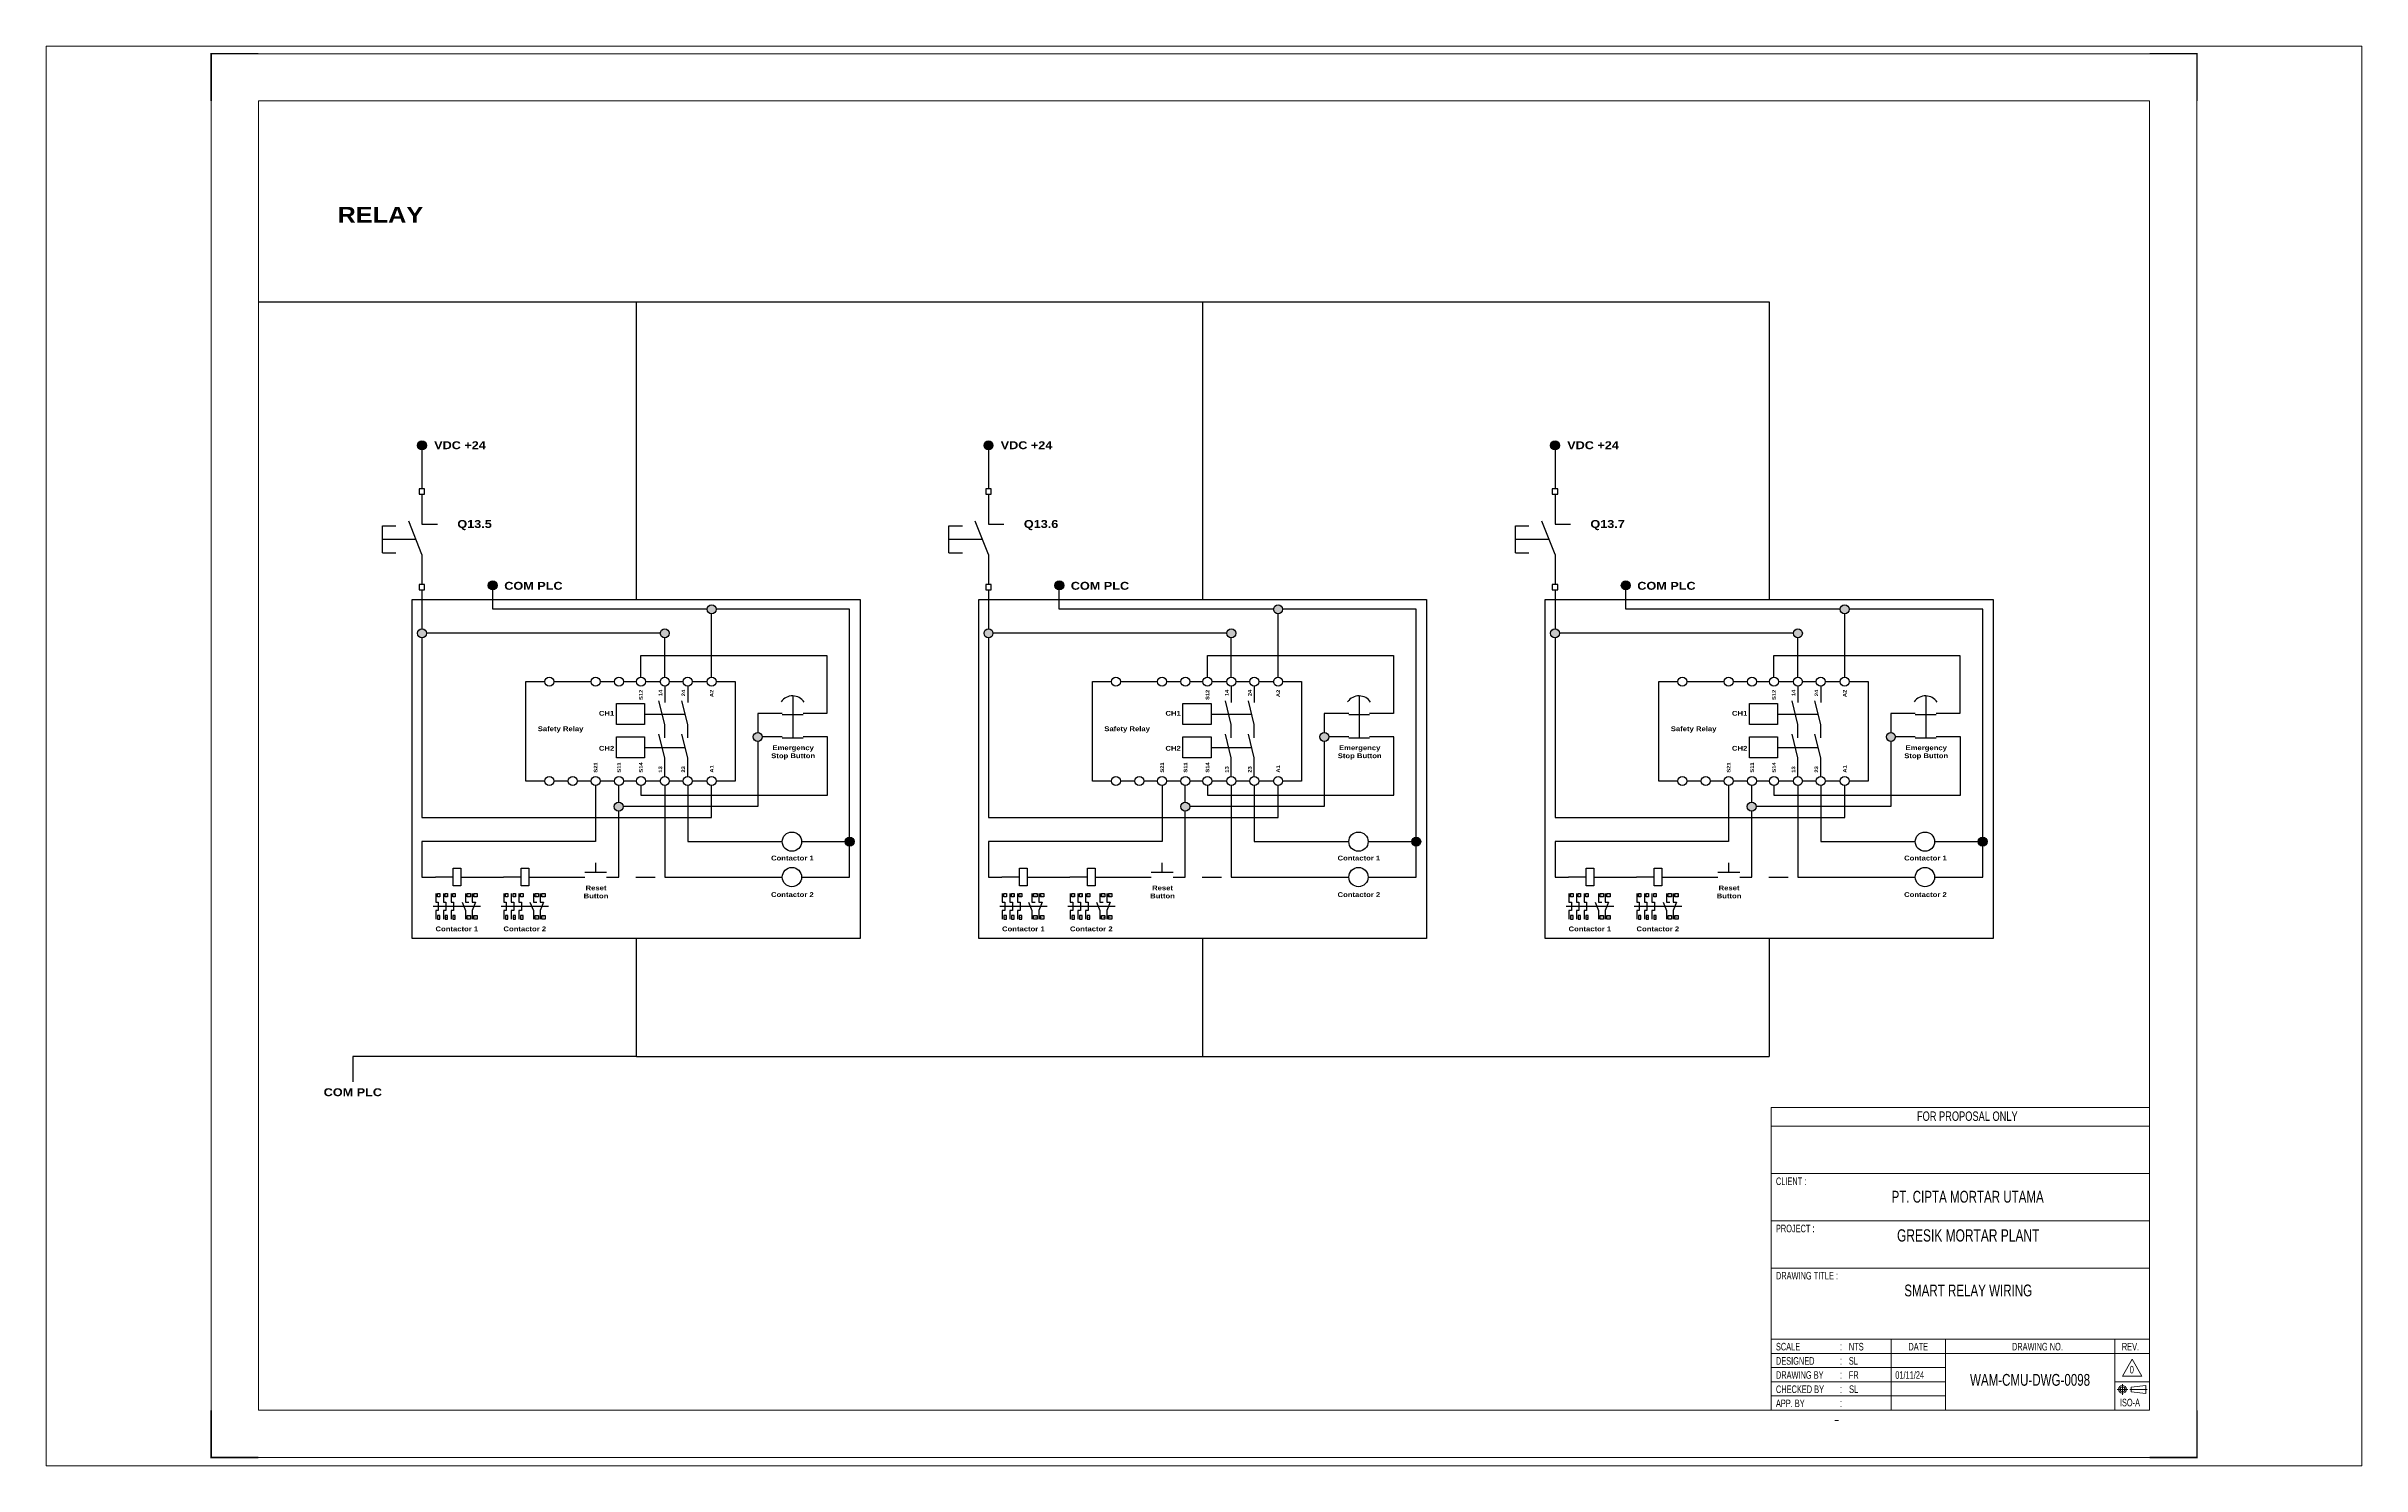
# Paper-space layout 'RELAY' of a CAD drawing. Header units: centimetres. Extents: x 0 to 287, y 0 to 176.
# The model-space entities are those that its viewports show. They can reach past a viewport. Long polylines and large blocks are cut down to what shows.
import ezdxf
from ezdxf.enums import TextEntityAlignment as Align

# ---------------------------------------------------------------- set-up
doc = ezdxf.new("R2010")
doc.units = ezdxf.units.CM
doc.header["$MEASUREMENT"] = 0
for name, pattern in [('CENTER', [2, 1.25, -0.25, 0.25, -0.25]), ('CENTERX2', [4, 2.5, -0.5, 0.5, -0.5]), ('HIDDEN', [0.375, 0.25, -0.125])]:
    doc.linetypes.add(name, pattern=pattern)
for name, color, linetype in [('1', 7, 'Continuous'), ('Etiket-Line-L', 7, 'Continuous'), ('EtIket-Line-S', 2, 'Continuous'), ('Etiket-Text-List0', 2, 'Continuous'), ('Etiket-Text-List1', 3, 'Continuous'), ('Etiket-Text-List2', 1, 'Continuous')]:
    doc.layers.add(name, color=color, linetype=linetype)
for name, color, linetype, lineweight in [('Center_line', 2, 'CENTER', 5), ('Etiket', 7, 'Continuous', 5), ('Object', 4, 'Continuous', 25)]:
    doc.layers.add(name, color=color, linetype=linetype, lineweight=lineweight)
doc.styles.add('Bold', font='ariblk.ttf', dxfattribs={"height": 25.4})
doc.styles.add('DIM', font='romans', dxfattribs={"height": 6.096})
doc.styles.get("Standard").update_dxf_attribs({"font": 'arial.ttf'})

# ---------------------------------------------------------------- blocks, each defined once
blk = doc.blocks.new('x5 Out Line')
at = {"const_width": 0.3}
for points in [[(9.65, 286.71), (0, 286.71), (0, 277.06)], [(405.45, 277.06), (405.45, 286.71), (395.8, 286.71)], [(0, 9.65), (0, 0), (9.65, 0)], [(405.45, 9.65), (405.45, 0), (395.8, 0)]]:
    blk.add_lwpolyline(points, dxfattribs=at)
at = {"lineweight": 15}
blk.add_lwpolyline([(395.8, 9.65), (395.8, 277.06), (9.65, 277.06), (9.65, 9.65)], close=True, dxfattribs=at)
at = {"layer": 'EtIket-Line-S', "lineweight": 9, "ltscale": 0.5}
blk.add_lwpolyline([(0, 0), (405.45, 0), (405.45, 286.71), (0, 286.71)], close=True, dxfattribs=at)
blk = doc.blocks.new('A$C6CDB76E5')
at = {"lineweight": 15}
for p, q in [((-196.2, 0), (-196.2, 157.1)), ((-196.2, 157.1), (0, 157.1)), ((0, 0), (0, 157.1)), ((-196.2, 147.3), (0, 147.3)), ((-196.2, 122.8), (0, 122.8)), ((-196.2, 98.2), (0, 98.2)), ((-196.2, 73.7), (0, 73.7)), ((-196.2, 36.8), (0, 36.8)), ((-134, 0), (-134, 36.8)), ((-105.9, 0), (-105.9, 36.8)), ((-18.1, 0), (-18.1, 36.8)), ((-196.2, 29.4), (0, 29.4)), ((-196.2, 22.1), (-105.9, 22.1)), ((-196.2, 14.7), (-105.9, 14.7)), ((-18.1, 14.7), (0, 14.7)), ((-196.2, 7.4), (-105.9, 7.4))]:
    blk.add_line(p, q, dxfattribs=at)
at = {"layer": 'Center_line', "lineweight": 13}
for p, q in [((-14.1, 13.5), (-14.1, 8)), ((-16.9, 10.8), (-11.3, 10.8)), ((-10.3, 10.8), (-1.2, 10.8))]:
    blk.add_line(p, q, dxfattribs=at)
at = {"layer": 'Etiket-Line-L', "lineweight": 15}
for p, q in [((0, 0), (0, 122.6)), ((-196.2, 0), (0, 0))]:
    blk.add_line(p, q, dxfattribs=at)
blk.add_lwpolyline([(-9, 26.4), (-4, 17.7), (-14.1, 17.7)], close=True, dxfattribs=at)
at = {"layer": 'Object', "lineweight": 15}
blk.add_lwpolyline([(-9.5, 9.5), (-1.9, 8.7), (-1.9, 12.8), (-9.5, 12)], close=True, dxfattribs=at)
for radius in [2.03, 1.27]:
    blk.add_circle((-14.1, 10.8), radius, dxfattribs=at)
at = {"layer": '1', "color": 3, "lineweight": 9, "width": 0.7}
blk.add_text('ISO-A', height=3.91, dxfattribs=at).set_placement((-15.4, 2))
at = {"layer": 'Etiket-Text-List0', "lineweight": 13, "width": 0.7}
for s, height, p in [('CLIENT :', 3.92, (-193.8, 116.8)), ('PROJECT :', 3.92, (-193.8, 92.3)), ('DRAWING TITLE :', 3.923, (-193.8, 67.8)), ('SCALE', 3.92, (-193.8, 31)), ('DESIGNED', 3.92, (-193.8, 23.6)), (':', 4.17, (-160.6, 31)), (':', 4.17, (-160.6, 23.6)), ('DATE', 3.92, (-125.1, 31)), ('DRAWING NO.', 3.923, (-71.4, 31)), ('REV.', 3.92, (-14.4, 31)), ('CHECKED BY ', 3.923, (-193.8, 8.9)), ('DRAWING BY', 3.92, (-193.8, 16.3)), (':', 4.17, (-160.6, 16.3)), (':', 4.17, (-160.6, 8.9)), ('APP. BY ', 3.92, (-193.8, 1.6)), (':', 4.17, (-160.6, 1.6))]:
    blk.add_text(s, height=height, dxfattribs=at).set_placement(p)
at = {"layer": 'Etiket-Text-List1', "lineweight": 9, "width": 0.7}
for tag, p in [('1:XXXX', (-156, 31)), ('EN', (-156, 23.6)), ('DD/MM/YY', (-131.3, 23.6)), ('EN', (-156, 16.3)), ('EN', (-155.8, 8.9)), ('DD/MM/YY', (-131.3, 16.3)), ('DD/MM/YY', (-131.3, 8.9)), ('1', (-10.3, 19.1)), ('EN', (-155.7, 1.6)), ('DD/MM/YY', (-131.3, 1.6))]:
    blk.add_attdef(tag, p, '', height=3.92, dxfattribs=at)
at = {"layer": 'Etiket-Text-List2', "lineweight": 13, "width": 0.7}
for tag, height, p in [('FOR FABRICATION', 4.9, (-94.6, 150.1)), ('CLIENT_NAME', 6.13, (-94.1, 107.7)), ('PROJECT_1', 4.9, (-94.1, 87.5)), ('PROJECT_2', 4.9, (-94.1, 79.2)), ('DRAWING_TITLE1', 6.13, (-94.1, 59)), ('DRAWING_TITLE2', 6.13, (-94.1, 49.9)), ('DRAWING_TITLE3', 6.13, (-94.1, 40.1)), ('LDP-X-XXX-AR-01', 6.13, (-62, 12.7))]:
    blk.add_attdef(tag, text='', height=height, dxfattribs=at).set_placement(p, align=Align.CENTER)

msp = doc.modelspace()

# ---------------------------------------------------------------- hatches: boundary and pattern name
at = {"ltscale": 50}
h = msp.add_hatch(color=256, dxfattribs=at)
h.dxf.hatch_style = 1
h.paths.add_polyline_path([(32941.4, 19237.4, 1), (32913, 19237.4, 1)])
h = msp.add_hatch(color=256, dxfattribs=at)
h.dxf.hatch_style = 1
h.paths.add_polyline_path([(34732.4, 19237.4, 1), (34704, 19237.4, 1)])
h = msp.add_hatch(color=256, dxfattribs=at)
h.dxf.hatch_style = 1
h.paths.add_polyline_path([(36523.4, 19237.4, 1), (36495, 19237.4, 1)])
h = msp.add_hatch(color=256, dxfattribs=at)
h.dxf.hatch_style = 1
h.paths.add_polyline_path([(33136.8, 18794.7, 1), (33165.2, 18794.7, 1)])
h = msp.add_hatch(color=256, dxfattribs=at)
h.dxf.hatch_style = 1
h.paths.add_polyline_path([(34927.8, 18794.7, 1), (34956.2, 18794.7, 1)])
h = msp.add_hatch(color=256, dxfattribs=at)
h.dxf.hatch_style = 1
h.paths.add_polyline_path([(36718.8, 18794.7, 1), (36747.2, 18794.7, 1)])
at = {"ltscale": 25}
h = msp.add_hatch(color=256, dxfattribs=at)
h.dxf.hatch_style = 1
h.paths.add_polyline_path([(33857.1, 18719.3, 1), (33828.7, 18719.3, 1)])
h.paths.add_polyline_path([(33680.7, 18643.3, 1), (33709.1, 18643.3, 1)])
h.paths.add_polyline_path([(32913, 18643.3, 1), (32941.4, 18643.3, 1)])
h.paths.add_polyline_path([(33563.3, 18095.2, 1), (33534.9, 18095.2, 1)])
h.paths.add_polyline_path([(34003.1, 18315.8, 1), (33974.7, 18315.8, 1)])
h = msp.add_hatch(color=256, dxfattribs=at)
h.dxf.hatch_style = 1
h.paths.add_polyline_path([(35648.1, 18719.3, 1), (35619.7, 18719.3, 1)])
h.paths.add_polyline_path([(35471.7, 18643.3, 1), (35500.1, 18643.3, 1)])
h.paths.add_polyline_path([(34704, 18643.3, 1), (34732.4, 18643.3, 1)])
h.paths.add_polyline_path([(35354.3, 18095.2, 1), (35325.9, 18095.2, 1)])
h.paths.add_polyline_path([(35794.1, 18315.8, 1), (35765.7, 18315.8, 1)])
h = msp.add_hatch(color=256, dxfattribs=at)
h.dxf.hatch_style = 1
h.paths.add_polyline_path([(37439.1, 18719.3, 1), (37410.7, 18719.3, 1)])
h.paths.add_polyline_path([(37262.7, 18643.3, 1), (37291.1, 18643.3, 1)])
h.paths.add_polyline_path([(36495, 18643.3, 1), (36523.4, 18643.3, 1)])
h.paths.add_polyline_path([(37145.3, 18095.2, 1), (37116.9, 18095.2, 1)])
h.paths.add_polyline_path([(37585.1, 18315.8, 1), (37556.7, 18315.8, 1)])
at = {"ltscale": 50}
h = msp.add_hatch(color=256, dxfattribs=at)
h.dxf.hatch_style = 1
h.paths.add_polyline_path([(34265.1, 17984.4, 1), (34293.5, 17984.4, 1)])
h = msp.add_hatch(color=256, dxfattribs=at)
h.dxf.hatch_style = 1
h.paths.add_polyline_path([(36056.1, 17984.4, 1), (36084.5, 17984.4, 1)])
h = msp.add_hatch(color=256, dxfattribs=at)
h.dxf.hatch_style = 1
h.paths.add_polyline_path([(37847.1, 17984.4, 1), (37875.5, 17984.4, 1)])

# ---------------------------------------------------------------- linework, layer by layer
at = {"color": 146, "ltscale": 50, "true_color": 0x105689}
for p, q in [((32410.2, 19691.8), (33007.2, 19691.8)), ((33007.2, 19691.8), (33604.2, 19691.8)), ((33604.2, 19691.8), (34201.2, 19691.8)), ((33604.2, 19691.8), (33604.2, 18749.9)), ((34201.2, 19691.8), (34798.2, 19691.8)), ((34798.2, 19691.8), (35395.2, 19691.8)), ((35395.2, 19691.8), (35992.2, 19691.8)), ((35395.2, 19691.8), (35395.2, 18749.9)), ((35992.2, 19691.8), (36589.2, 19691.8)), ((36589.2, 19691.8), (37186.2, 19691.8)), ((37186.2, 19691.8), (37186.2, 18749.9)), ((33604.2, 17677.8), (33604.2, 17304.5)), ((35395.2, 17677.8), (35395.2, 17304.5)), ((37186.2, 17677.8), (37186.2, 17304.5)), ((33605.2, 17304.5), (32708.7, 17304.5)), ((32708.7, 17304.5), (32708.7, 17224.5)), ((33605.2, 17304.5), (34800.2, 17304.5)), ((34800.2, 17304.5), (34800.2, 17304.5)), ((34800.2, 17304.5), (35995.2, 17304.5)), ((35995.2, 17304.5), (37186.2, 17304.5))]:
    msp.add_line(p, q, dxfattribs=at)
at = {"ltscale": 50}
for p, q in [((32927.2, 19223.2), (32927.2, 19100.2)), ((34718.2, 19223.2), (34718.2, 19100.2)), ((36509.2, 19223.2), (36509.2, 19100.2)), ((32927.2, 19083.2), (32927.2, 18988)), ((34718.2, 19083.2), (34718.2, 18988)), ((36509.2, 19083.2), (36509.2, 18988)), ((32927.2, 18892.7), (32927.2, 18797.5)), ((34718.2, 18892.7), (34718.2, 18797.5)), ((36509.2, 18892.7), (36509.2, 18797.5)), ((32927.2, 18780.5), (32927.2, 18657.5)), ((33151, 18719.3), (33151, 18780.5)), ((34718.2, 18780.5), (34718.2, 18657.5)), ((34942, 18719.3), (34942, 18780.5)), ((36509.2, 18780.5), (36509.2, 18657.5)), ((36733, 18719.3), (36733, 18780.5)), ((33828.7, 18719.3), (33151, 18719.3)), ((33842.9, 18504.7), (33842.9, 18705.1)), ((34279.3, 18719.3), (33857.1, 18719.3)), ((34279.3, 17998.6), (34279.3, 18719.3)), ((35619.7, 18719.3), (34942, 18719.3)), ((35633.9, 18504.7), (35633.9, 18705.1)), ((36070.3, 18719.3), (35648.1, 18719.3)), ((36070.3, 17998.6), (36070.3, 18719.3)), ((37410.7, 18719.3), (36733, 18719.3)), ((37424.9, 18504.7), (37424.9, 18705.1)), ((37861.3, 18719.3), (37439.1, 18719.3)), ((37861.3, 17998.6), (37861.3, 18719.3)), ((32927.2, 18629.1), (32927.2, 18060.6)), ((33680.7, 18643.3), (32941.4, 18643.3)), ((33694.9, 18504.7), (33694.9, 18629.1)), ((34718.2, 18629.1), (34718.2, 18060.6)), ((35471.7, 18643.3), (34732.4, 18643.3)), ((35485.9, 18504.7), (35485.9, 18629.1)), ((36509.2, 18629.1), (36509.2, 18060.6)), ((37262.7, 18643.3), (36523.4, 18643.3)), ((37276.9, 18504.7), (37276.9, 18629.1)), ((33619.4, 18504.7), (33619.4, 18573.1)), ((33619.4, 18573.1), (34207.4, 18573.1)), ((34207.4, 18573.1), (34207.4, 18389.4)), ((35410.4, 18504.7), (35410.4, 18573.1)), ((35410.4, 18573.1), (35998.4, 18573.1)), ((35998.4, 18573.1), (35998.4, 18389.4)), ((37201.4, 18504.7), (37201.4, 18573.1)), ((37201.4, 18573.1), (37789.4, 18573.1)), ((37789.4, 18573.1), (37789.4, 18389.4)), ((33694.9, 18476.3), (33694.9, 18424.3)), ((33767.3, 18476.3), (33767.3, 18424.3)), ((35485.9, 18476.3), (35485.9, 18424.3)), ((35558.3, 18476.3), (35558.3, 18424.3)), ((37276.9, 18476.3), (37276.9, 18424.3)), ((37349.3, 18476.3), (37349.3, 18424.3)), ((33694.9, 18355.3), (33676.4, 18429.4)), ((33767.3, 18355.3), (33748.9, 18429.4)), ((34066.3, 18389.4), (33988.9, 18389.4)), ((33988.9, 18389.4), (33988.9, 18330)), ((34099.3, 18445.4), (34099.3, 18313.2)), ((34207.4, 18389.4), (34132.2, 18389.4)), ((35485.9, 18355.3), (35467.4, 18429.4)), ((35558.3, 18355.3), (35539.9, 18429.4)), ((35857.3, 18389.4), (35779.9, 18389.4)), ((35779.9, 18389.4), (35779.9, 18330)), ((35890.3, 18445.4), (35890.3, 18313.2)), ((35998.4, 18389.4), (35923.2, 18389.4)), ((37276.9, 18355.3), (37258.4, 18429.4)), ((37349.3, 18355.3), (37330.9, 18429.4)), ((37648.3, 18389.4), (37570.9, 18389.4)), ((37570.9, 18389.4), (37570.9, 18330)), ((37681.3, 18445.4), (37681.3, 18313.2)), ((37789.4, 18389.4), (37714.2, 18389.4)), ((33694.9, 18249.8), (33676.4, 18323.9)), ((33694.9, 18312.7), (33694.9, 18355.3)), ((33767.3, 18249.8), (33748.9, 18323.9)), ((33767.3, 18312.7), (33767.3, 18355.3)), ((33988.9, 18301.6), (33988.9, 18095.2)), ((34066.3, 18315.8), (34003.1, 18315.8)), ((34208.8, 18315.8), (34132.2, 18315.8)), ((34208.8, 18131), (34208.8, 18315.8)), ((35485.9, 18249.8), (35467.4, 18323.9)), ((35485.9, 18312.7), (35485.9, 18355.3)), ((35558.3, 18249.8), (35539.9, 18323.9)), ((35558.3, 18312.7), (35558.3, 18355.3)), ((35779.9, 18301.6), (35779.9, 18095.2)), ((35857.3, 18315.8), (35794.1, 18315.8)), ((35999.8, 18315.8), (35923.2, 18315.8)), ((35999.8, 18131), (35999.8, 18315.8)), ((37276.9, 18249.8), (37258.4, 18323.9)), ((37276.9, 18312.7), (37276.9, 18355.3)), ((37349.3, 18249.8), (37330.9, 18323.9)), ((37349.3, 18312.7), (37349.3, 18355.3)), ((37570.9, 18301.6), (37570.9, 18095.2)), ((37648.3, 18315.8), (37585.1, 18315.8)), ((37790.8, 18315.8), (37714.2, 18315.8)), ((37790.8, 18131), (37790.8, 18315.8)), ((33694.9, 18190.4), (33694.9, 18249.8)), ((33767.3, 18190.4), (33767.3, 18249.8)), ((35485.9, 18190.4), (35485.9, 18249.8)), ((35558.3, 18190.4), (35558.3, 18249.8)), ((37276.9, 18190.4), (37276.9, 18249.8)), ((37349.3, 18190.4), (37349.3, 18249.8)), ((33475.9, 18162), (33475.9, 17985.4)), ((33549.1, 18109.4), (33549.1, 18162)), ((33619.4, 18162), (33619.4, 18131)), ((33694.9, 18162), (33694.9, 18131)), ((33767.3, 18162), (33767.3, 17984.4)), ((33842.9, 18060.6), (33842.9, 18162)), ((35266.9, 18162), (35266.9, 17985.4)), ((35340.1, 18109.4), (35340.1, 18162)), ((35410.4, 18162), (35410.4, 18131)), ((35485.9, 18162), (35485.9, 18131)), ((35558.3, 18162), (35558.3, 17984.4)), ((35633.9, 18060.6), (35633.9, 18162)), ((37057.9, 18162), (37057.9, 17985.4)), ((37131.1, 18109.4), (37131.1, 18162)), ((37201.4, 18162), (37201.4, 18131)), ((37276.9, 18162), (37276.9, 18131)), ((37349.3, 18162), (37349.3, 17984.4)), ((37424.9, 18060.6), (37424.9, 18162)), ((33549.1, 17872.3), (33549.1, 18081)), ((33988.9, 18095.2), (33563.3, 18095.2)), ((33619.4, 18131), (33694.9, 18131)), ((33694.9, 18131), (34208.8, 18131)), ((33694.9, 18131), (33694.9, 17872.3)), ((35340.1, 17872.3), (35340.1, 18081)), ((35779.9, 18095.2), (35354.3, 18095.2)), ((35410.4, 18131), (35485.9, 18131)), ((35485.9, 18131), (35999.8, 18131)), ((35485.9, 18131), (35485.9, 17872.3)), ((37131.1, 17872.3), (37131.1, 18081)), ((37570.9, 18095.2), (37145.3, 18095.2)), ((37201.4, 18131), (37276.9, 18131)), ((37276.9, 18131), (37790.8, 18131)), ((37276.9, 18131), (37276.9, 17872.3)), ((32927.2, 18060.6), (33842.9, 18060.6)), ((34718.2, 18060.6), (35633.9, 18060.6)), ((36509.2, 18060.6), (37424.9, 18060.6)), ((33475.9, 17985.4), (32927.2, 17985.4)), ((32927.2, 17985.4), (32927.2, 17872.3)), ((33767.3, 17984.4), (34066.3, 17984.4)), ((34127.4, 17984.4), (34265.1, 17984.4)), ((34279.3, 17872.3), (34279.3, 17970.2)), ((35266.9, 17985.4), (34718.2, 17985.4)), ((34718.2, 17985.4), (34718.2, 17872.3)), ((35558.3, 17984.4), (35857.3, 17984.4)), ((35918.4, 17984.4), (36056.1, 17984.4)), ((36070.3, 17872.3), (36070.3, 17970.2)), ((37057.9, 17985.4), (36509.2, 17985.4)), ((36509.2, 17985.4), (36509.2, 17872.3)), ((37349.3, 17984.4), (37648.3, 17984.4)), ((37709.4, 17984.4), (37847.1, 17984.4)), ((37861.3, 17872.3), (37861.3, 17970.2)), ((32927.2, 17872.3), (32969.8, 17872.3)), ((33025.7, 17872.3), (32969.8, 17872.3)), ((33049.7, 17872.3), (33105.7, 17872.3)), ((33105.7, 17872.3), (33184.6, 17872.3)), ((33240.6, 17872.3), (33184.6, 17872.3)), ((33264.6, 17872.3), (33320.5, 17872.3)), ((33320.5, 17872.3), (33442, 17872.3)), ((33476.5, 17887.9), (33476.5, 17917.1)), ((33511, 17872.3), (33549.1, 17872.3)), ((33602.8, 17872.3), (33663.9, 17872.3)), ((33694.9, 17872.3), (34066.3, 17872.3)), ((34127.4, 17872.3), (34279.3, 17872.3)), ((34718.2, 17872.3), (34760.8, 17872.3)), ((34816.7, 17872.3), (34760.8, 17872.3)), ((34840.7, 17872.3), (34896.7, 17872.3)), ((34896.7, 17872.3), (34975.6, 17872.3)), ((35031.6, 17872.3), (34975.6, 17872.3)), ((35055.6, 17872.3), (35111.5, 17872.3)), ((35111.5, 17872.3), (35233, 17872.3)), ((35267.5, 17887.9), (35267.5, 17917.1)), ((35302, 17872.3), (35340.1, 17872.3)), ((35393.8, 17872.3), (35454.9, 17872.3)), ((35485.9, 17872.3), (35857.3, 17872.3)), ((35918.4, 17872.3), (36070.3, 17872.3)), ((36509.2, 17872.3), (36551.8, 17872.3)), ((36607.7, 17872.3), (36551.8, 17872.3)), ((36631.7, 17872.3), (36687.7, 17872.3)), ((36687.7, 17872.3), (36766.6, 17872.3)), ((36822.6, 17872.3), (36766.6, 17872.3)), ((36846.6, 17872.3), (36902.5, 17872.3)), ((36902.5, 17872.3), (37024, 17872.3)), ((37058.5, 17887.9), (37058.5, 17917.1)), ((37093, 17872.3), (37131.1, 17872.3)), ((37184.8, 17872.3), (37245.9, 17872.3)), ((37276.9, 17872.3), (37648.3, 17872.3)), ((37709.4, 17872.3), (37861.3, 17872.3)), ((33064.5, 17820.1), (33064.5, 17793.3)), ((33085.9, 17820.1), (33085.9, 17793.3)), ((33279.4, 17820.1), (33279.4, 17793.3)), ((33300.8, 17820.1), (33300.8, 17793.3)), ((34855.5, 17820.1), (34855.5, 17793.3)), ((34876.9, 17820.1), (34876.9, 17793.3)), ((35070.4, 17820.1), (35070.4, 17793.3)), ((35091.8, 17820.1), (35091.8, 17793.3)), ((36646.5, 17820.1), (36646.5, 17793.3)), ((36667.9, 17820.1), (36667.9, 17793.3)), ((36861.4, 17820.1), (36861.4, 17793.3)), ((36882.8, 17820.1), (36882.8, 17793.3)), ((32962.7, 17779.9), (33112.7, 17779.9)), ((33064.5, 17766.5), (33064.5, 17739.7)), ((33085.9, 17766.5), (33085.9, 17739.7)), ((33177.5, 17779.9), (33327.6, 17779.9)), ((33279.4, 17766.5), (33279.4, 17739.7)), ((33300.8, 17766.5), (33300.8, 17739.7)), ((34753.7, 17779.9), (34903.7, 17779.9)), ((34855.5, 17766.5), (34855.5, 17739.7)), ((34876.9, 17766.5), (34876.9, 17739.7)), ((34968.5, 17779.9), (35118.6, 17779.9)), ((35070.4, 17766.5), (35070.4, 17739.7)), ((35091.8, 17766.5), (35091.8, 17739.7)), ((36544.7, 17779.9), (36694.7, 17779.9)), ((36646.5, 17766.5), (36646.5, 17739.7)), ((36667.9, 17766.5), (36667.9, 17739.7)), ((36759.5, 17779.9), (36909.6, 17779.9)), ((36861.4, 17766.5), (36861.4, 17739.7)), ((36882.8, 17766.5), (36882.8, 17739.7))]:
    msp.add_line(p, q, dxfattribs=at)
at = {"ltscale": 500}
for p, q in [((32802, 18897.9), (32802, 18982.8)), ((32802, 18982.8), (32844.5, 18982.8)), ((32927.2, 18892.7), (32885.2, 18997.8)), ((32927.2, 18988), (32975.9, 18988)), ((34593, 18897.9), (34593, 18982.8)), ((34593, 18982.8), (34635.5, 18982.8)), ((34718.2, 18892.7), (34676.2, 18997.8)), ((34718.2, 18988), (34766.9, 18988)), ((36384, 18897.9), (36384, 18982.8)), ((36384, 18982.8), (36426.5, 18982.8)), ((36509.2, 18892.7), (36467.2, 18997.8)), ((36509.2, 18988), (36557.9, 18988)), ((32908.2, 18940.4), (32802, 18940.4)), ((32802, 18897.9), (32844.5, 18897.9)), ((34699.2, 18940.4), (34593, 18940.4)), ((34593, 18897.9), (34635.5, 18897.9)), ((36490.2, 18940.4), (36384, 18940.4)), ((36384, 18897.9), (36426.5, 18897.9))]:
    msp.add_line(p, q, dxfattribs=at)
at = {"linetype": 'CENTERX2'}
for p, q in [((33630.7, 18388), (33759.2, 18388)), ((35421.7, 18388), (35550.2, 18388)), ((37212.7, 18388), (37341.2, 18388)), ((33630.7, 18282.5), (33759.2, 18282.5)), ((35421.7, 18282.5), (35550.2, 18282.5)), ((37212.7, 18282.5), (37341.2, 18282.5))]:
    msp.add_line(p, q, dxfattribs=at)
at = {"ltscale": 500}
for points in [[(32918.7, 19083.2), (32935.7, 19083.2), (32935.7, 19100.2), (32918.7, 19100.2)], [(34709.7, 19083.2), (34726.7, 19083.2), (34726.7, 19100.2), (34709.7, 19100.2)], [(36500.7, 19083.2), (36517.7, 19083.2), (36517.7, 19100.2), (36500.7, 19100.2)], [(32918.7, 18780.5), (32935.7, 18780.5), (32935.7, 18797.5), (32918.7, 18797.5)], [(34709.7, 18780.5), (34726.7, 18780.5), (34726.7, 18797.5), (34709.7, 18797.5)], [(36500.7, 18780.5), (36517.7, 18780.5), (36517.7, 18797.5), (36500.7, 18797.5)]]:
    msp.add_lwpolyline(points, close=True, dxfattribs=at)
at = {"color": 6, "ltscale": 50}
for points in [[(32896.3, 18749.9), (34312.1, 18749.9), (34312.1, 17677.8), (32896.3, 17677.8)], [(34687.3, 18749.9), (36103.1, 18749.9), (36103.1, 17677.8), (34687.3, 17677.8)], [(36478.3, 18749.9), (37894.1, 18749.9), (37894.1, 17677.8), (36478.3, 17677.8)]]:
    msp.add_lwpolyline(points, close=True, dxfattribs=at)
at = {"linetype": 'HIDDEN', "ltscale": 20}
for points in [[(33315.7, 18176.2), (33255.5, 18176.2), (33255.5, 18490.5), (33315.7, 18490.5)], [(33490.2, 18490.5), (33535.7, 18490.5)], [(33564.1, 18490.5), (33605.2, 18490.5)], [(33633.6, 18490.5), (33680.7, 18490.5)], [(33709.1, 18490.5), (33753.1, 18490.5)], [(33781.5, 18490.5), (33828.7, 18490.5)], [(33857.1, 18490.5), (33917.1, 18490.5), (33917.1, 18176.2), (33857.1, 18176.2)], [(35106.7, 18176.2), (35046.5, 18176.2), (35046.5, 18490.5), (35106.7, 18490.5)], [(35281.2, 18490.5), (35326.7, 18490.5)], [(35355.1, 18490.5), (35396.2, 18490.5)], [(35424.6, 18490.5), (35471.7, 18490.5)], [(35500.1, 18490.5), (35544.1, 18490.5)], [(35572.5, 18490.5), (35619.7, 18490.5)], [(35648.1, 18490.5), (35708.1, 18490.5), (35708.1, 18176.2), (35648.1, 18176.2)], [(36897.7, 18176.2), (36837.5, 18176.2), (36837.5, 18490.5), (36897.7, 18490.5)], [(37072.2, 18490.5), (37117.7, 18490.5)], [(37146.1, 18490.5), (37187.2, 18490.5)], [(37215.6, 18490.5), (37262.7, 18490.5)], [(37291.1, 18490.5), (37335.1, 18490.5)], [(37363.5, 18490.5), (37410.7, 18490.5)], [(37439.1, 18490.5), (37499.1, 18490.5), (37499.1, 18176.2), (37439.1, 18176.2)], [(33389.7, 18176.2), (33344.1, 18176.2)], [(33461.7, 18176.2), (33418.1, 18176.2)], [(33535.7, 18176.2), (33490.2, 18176.2)], [(33605.2, 18176.2), (33564.1, 18176.2)], [(33680.7, 18176.2), (33633.6, 18176.2)], [(33753.1, 18176.2), (33709.1, 18176.2)], [(33828.7, 18176.2), (33781.5, 18176.2)], [(35180.7, 18176.2), (35135.1, 18176.2)], [(35252.7, 18176.2), (35209.1, 18176.2)], [(35326.7, 18176.2), (35281.2, 18176.2)], [(35396.2, 18176.2), (35355.1, 18176.2)], [(35471.7, 18176.2), (35424.6, 18176.2)], [(35544.1, 18176.2), (35500.1, 18176.2)], [(35619.7, 18176.2), (35572.5, 18176.2)], [(36971.7, 18176.2), (36926.1, 18176.2)], [(37043.7, 18176.2), (37000.1, 18176.2)], [(37117.7, 18176.2), (37072.2, 18176.2)], [(37187.2, 18176.2), (37146.1, 18176.2)], [(37262.7, 18176.2), (37215.6, 18176.2)], [(37335.1, 18176.2), (37291.1, 18176.2)], [(37410.7, 18176.2), (37363.5, 18176.2)]]:
    msp.add_lwpolyline(points, dxfattribs=at)
at = {"ltscale": 20}
for points in [[(33344.1, 18490.5), (33461.7, 18490.5)], [(35135.1, 18490.5), (35252.7, 18490.5)], [(36926.1, 18490.5), (37043.7, 18490.5)]]:
    msp.add_lwpolyline(points, dxfattribs=at)
at = {"ltscale": 50}
for points in [[(33541.8, 18421.3), (33630.7, 18421.3), (33630.7, 18354.8), (33541.8, 18354.8)], [(35332.8, 18421.3), (35421.7, 18421.3), (35421.7, 18354.8), (35332.8, 18354.8)], [(37123.8, 18421.3), (37212.7, 18421.3), (37212.7, 18354.8), (37123.8, 18354.8)], [(33541.8, 18315.7), (33630.7, 18315.7), (33630.7, 18249.3), (33541.8, 18249.3)], [(35332.8, 18315.7), (35421.7, 18315.7), (35421.7, 18249.3), (35332.8, 18249.3)], [(37123.8, 18315.7), (37212.7, 18315.7), (37212.7, 18249.3), (37123.8, 18249.3)], [(33025.7, 17844.3), (33025.7, 17900.3), (33049.7, 17900.3), (33049.7, 17844.3)], [(33240.6, 17844.3), (33240.6, 17900.3), (33264.6, 17900.3), (33264.6, 17844.3)], [(34816.7, 17844.3), (34816.7, 17900.3), (34840.7, 17900.3), (34840.7, 17844.3)], [(35031.6, 17844.3), (35031.6, 17900.3), (35055.6, 17900.3), (35055.6, 17844.3)], [(36607.7, 17844.3), (36607.7, 17900.3), (36631.7, 17900.3), (36631.7, 17844.3)], [(36822.6, 17844.3), (36822.6, 17900.3), (36846.6, 17900.3), (36846.6, 17844.3)], [(32976.1, 17820.1), (32984.1, 17820.1), (32984.1, 17809.4), (32976.1, 17809.4)], [(33000.2, 17820.1), (33008.2, 17820.1), (33008.2, 17809.4), (33000.2, 17809.4)], [(33024.3, 17820.1), (33032.3, 17820.1), (33032.3, 17809.4), (33024.3, 17809.4)], [(33069.9, 17820.1), (33080.6, 17820.1), (33080.6, 17809.4), (33069.9, 17809.4)], [(33091.3, 17820.1), (33102, 17820.1), (33102, 17809.4), (33091.3, 17809.4)], [(33190.9, 17820.1), (33199, 17820.1), (33199, 17809.4), (33190.9, 17809.4)], [(33215.1, 17820.1), (33223.1, 17820.1), (33223.1, 17809.4), (33215.1, 17809.4)], [(33239.2, 17820.1), (33247.2, 17820.1), (33247.2, 17809.4), (33239.2, 17809.4)], [(33284.7, 17820.1), (33295.4, 17820.1), (33295.4, 17809.4), (33284.7, 17809.4)], [(33306.1, 17820.1), (33316.9, 17820.1), (33316.9, 17809.4), (33306.1, 17809.4)], [(34767.1, 17820.1), (34775.1, 17820.1), (34775.1, 17809.4), (34767.1, 17809.4)], [(34791.2, 17820.1), (34799.2, 17820.1), (34799.2, 17809.4), (34791.2, 17809.4)], [(34815.3, 17820.1), (34823.3, 17820.1), (34823.3, 17809.4), (34815.3, 17809.4)], [(34860.9, 17820.1), (34871.6, 17820.1), (34871.6, 17809.4), (34860.9, 17809.4)], [(34882.3, 17820.1), (34893, 17820.1), (34893, 17809.4), (34882.3, 17809.4)], [(34981.9, 17820.1), (34990, 17820.1), (34990, 17809.4), (34981.9, 17809.4)], [(35006.1, 17820.1), (35014.1, 17820.1), (35014.1, 17809.4), (35006.1, 17809.4)], [(35030.2, 17820.1), (35038.2, 17820.1), (35038.2, 17809.4), (35030.2, 17809.4)], [(35075.7, 17820.1), (35086.4, 17820.1), (35086.4, 17809.4), (35075.7, 17809.4)], [(35097.1, 17820.1), (35107.9, 17820.1), (35107.9, 17809.4), (35097.1, 17809.4)], [(36558.1, 17820.1), (36566.1, 17820.1), (36566.1, 17809.4), (36558.1, 17809.4)], [(36582.2, 17820.1), (36590.2, 17820.1), (36590.2, 17809.4), (36582.2, 17809.4)], [(36606.3, 17820.1), (36614.3, 17820.1), (36614.3, 17809.4), (36606.3, 17809.4)], [(36651.9, 17820.1), (36662.6, 17820.1), (36662.6, 17809.4), (36651.9, 17809.4)], [(36673.3, 17820.1), (36684, 17820.1), (36684, 17809.4), (36673.3, 17809.4)], [(36772.9, 17820.1), (36781, 17820.1), (36781, 17809.4), (36772.9, 17809.4)], [(36797.1, 17820.1), (36805.1, 17820.1), (36805.1, 17809.4), (36797.1, 17809.4)], [(36821.2, 17820.1), (36829.2, 17820.1), (36829.2, 17809.4), (36821.2, 17809.4)], [(36866.7, 17820.1), (36877.4, 17820.1), (36877.4, 17809.4), (36866.7, 17809.4)], [(36888.1, 17820.1), (36898.9, 17820.1), (36898.9, 17809.4), (36888.1, 17809.4)], [(32976.1, 17739.7), (32984.1, 17739.7), (32984.1, 17750.4), (32976.1, 17750.4)], [(33000.2, 17739.7), (33008.2, 17739.7), (33008.2, 17750.4), (33000.2, 17750.4)], [(33024.3, 17739.7), (33032.3, 17739.7), (33032.3, 17750.4), (33024.3, 17750.4)], [(33069.9, 17750.4), (33080.6, 17750.4), (33080.6, 17739.7), (33069.9, 17739.7)], [(33091.3, 17750.4), (33102, 17750.4), (33102, 17739.7), (33091.3, 17739.7)], [(33190.9, 17739.7), (33199, 17739.7), (33199, 17750.4), (33190.9, 17750.4)], [(33215.1, 17739.7), (33223.1, 17739.7), (33223.1, 17750.4), (33215.1, 17750.4)], [(33239.2, 17739.7), (33247.2, 17739.7), (33247.2, 17750.4), (33239.2, 17750.4)], [(33284.7, 17750.4), (33295.4, 17750.4), (33295.4, 17739.7), (33284.7, 17739.7)], [(33306.1, 17750.4), (33316.9, 17750.4), (33316.9, 17739.7), (33306.1, 17739.7)], [(34767.1, 17739.7), (34775.1, 17739.7), (34775.1, 17750.4), (34767.1, 17750.4)], [(34791.2, 17739.7), (34799.2, 17739.7), (34799.2, 17750.4), (34791.2, 17750.4)], [(34815.3, 17739.7), (34823.3, 17739.7), (34823.3, 17750.4), (34815.3, 17750.4)], [(34860.9, 17750.4), (34871.6, 17750.4), (34871.6, 17739.7), (34860.9, 17739.7)], [(34882.3, 17750.4), (34893, 17750.4), (34893, 17739.7), (34882.3, 17739.7)], [(34981.9, 17739.7), (34990, 17739.7), (34990, 17750.4), (34981.9, 17750.4)], [(35006.1, 17739.7), (35014.1, 17739.7), (35014.1, 17750.4), (35006.1, 17750.4)], [(35030.2, 17739.7), (35038.2, 17739.7), (35038.2, 17750.4), (35030.2, 17750.4)], [(35075.7, 17750.4), (35086.4, 17750.4), (35086.4, 17739.7), (35075.7, 17739.7)], [(35097.1, 17750.4), (35107.9, 17750.4), (35107.9, 17739.7), (35097.1, 17739.7)], [(36558.1, 17739.7), (36566.1, 17739.7), (36566.1, 17750.4), (36558.1, 17750.4)], [(36582.2, 17739.7), (36590.2, 17739.7), (36590.2, 17750.4), (36582.2, 17750.4)], [(36606.3, 17739.7), (36614.3, 17739.7), (36614.3, 17750.4), (36606.3, 17750.4)], [(36651.9, 17750.4), (36662.6, 17750.4), (36662.6, 17739.7), (36651.9, 17739.7)], [(36673.3, 17750.4), (36684, 17750.4), (36684, 17739.7), (36673.3, 17739.7)], [(36772.9, 17739.7), (36781, 17739.7), (36781, 17750.4), (36772.9, 17750.4)], [(36797.1, 17739.7), (36805.1, 17739.7), (36805.1, 17750.4), (36797.1, 17750.4)], [(36821.2, 17739.7), (36829.2, 17739.7), (36829.2, 17750.4), (36821.2, 17750.4)], [(36866.7, 17750.4), (36877.4, 17750.4), (36877.4, 17739.7), (36866.7, 17739.7)], [(36888.1, 17750.4), (36898.9, 17750.4), (36898.9, 17739.7), (36888.1, 17739.7)]]:
    msp.add_lwpolyline(points, close=True, dxfattribs=at)
for points in [[(34066.3, 18386.8), (34132.2, 18386.8)], [(35857.3, 18386.8), (35923.2, 18386.8)], [(37648.3, 18386.8), (37714.2, 18386.8)], [(34066.3, 18313.2), (34132.2, 18313.2)], [(35857.3, 18313.2), (35923.2, 18313.2)], [(37648.3, 18313.2), (37714.2, 18313.2)], [(33442, 17887.9), (33511, 17887.9)], [(35233, 17887.9), (35302, 17887.9)], [(37024, 17887.9), (37093, 17887.9)], [(33053.8, 17793.3), (33064.5, 17766.5)], [(33064.5, 17793.3), (33075.2, 17793.3)], [(33085.9, 17793.3), (33096.6, 17793.3), (33085.9, 17766.5)], [(33268.6, 17793.3), (33279.4, 17766.5)], [(33279.4, 17793.3), (33290.1, 17793.3)], [(33300.8, 17793.3), (33311.5, 17793.3), (33300.8, 17766.5)], [(34844.8, 17793.3), (34855.5, 17766.5)], [(34855.5, 17793.3), (34866.2, 17793.3)], [(34876.9, 17793.3), (34887.6, 17793.3), (34876.9, 17766.5)], [(35059.6, 17793.3), (35070.4, 17766.5)], [(35070.4, 17793.3), (35081.1, 17793.3)], [(35091.8, 17793.3), (35102.5, 17793.3), (35091.8, 17766.5)], [(36635.8, 17793.3), (36646.5, 17766.5)], [(36646.5, 17793.3), (36657.2, 17793.3)], [(36667.9, 17793.3), (36678.6, 17793.3), (36667.9, 17766.5)], [(36850.6, 17793.3), (36861.4, 17766.5)], [(36861.4, 17793.3), (36872.1, 17793.3)], [(36882.8, 17793.3), (36893.5, 17793.3), (36882.8, 17766.5)]]:
    msp.add_lwpolyline(points, dxfattribs=at)
at = {"color": 1, "ltscale": 50}
for points in [[(32970.7, 17820.1), (32970.7, 17793.3), (32978.8, 17793.3), (32978.8, 17766.5), (32970.7, 17766.5), (32970.7, 17739.7)], [(32994.8, 17820.1), (32994.8, 17793.3), (33002.9, 17793.3), (33002.9, 17766.5), (32994.8, 17766.5), (32994.8, 17739.7)], [(33019, 17820.1), (33019, 17793.3), (33027, 17793.3), (33027, 17766.5), (33019, 17766.5), (33019, 17739.7)], [(33185.6, 17820.1), (33185.6, 17793.3), (33193.6, 17793.3), (33193.6, 17766.5), (33185.6, 17766.5), (33185.6, 17739.7)], [(33209.7, 17820.1), (33209.7, 17793.3), (33217.7, 17793.3), (33217.7, 17766.5), (33209.7, 17766.5), (33209.7, 17739.7)], [(33233.8, 17820.1), (33233.8, 17793.3), (33241.8, 17793.3), (33241.8, 17766.5), (33233.8, 17766.5), (33233.8, 17739.7)], [(34761.7, 17820.1), (34761.7, 17793.3), (34769.8, 17793.3), (34769.8, 17766.5), (34761.7, 17766.5), (34761.7, 17739.7)], [(34785.8, 17820.1), (34785.8, 17793.3), (34793.9, 17793.3), (34793.9, 17766.5), (34785.8, 17766.5), (34785.8, 17739.7)], [(34810, 17820.1), (34810, 17793.3), (34818, 17793.3), (34818, 17766.5), (34810, 17766.5), (34810, 17739.7)], [(34976.6, 17820.1), (34976.6, 17793.3), (34984.6, 17793.3), (34984.6, 17766.5), (34976.6, 17766.5), (34976.6, 17739.7)], [(35000.7, 17820.1), (35000.7, 17793.3), (35008.7, 17793.3), (35008.7, 17766.5), (35000.7, 17766.5), (35000.7, 17739.7)], [(35024.8, 17820.1), (35024.8, 17793.3), (35032.8, 17793.3), (35032.8, 17766.5), (35024.8, 17766.5), (35024.8, 17739.7)], [(36552.7, 17820.1), (36552.7, 17793.3), (36560.8, 17793.3), (36560.8, 17766.5), (36552.7, 17766.5), (36552.7, 17739.7)], [(36576.8, 17820.1), (36576.8, 17793.3), (36584.9, 17793.3), (36584.9, 17766.5), (36576.8, 17766.5), (36576.8, 17739.7)], [(36601, 17820.1), (36601, 17793.3), (36609, 17793.3), (36609, 17766.5), (36601, 17766.5), (36601, 17739.7)], [(36767.6, 17820.1), (36767.6, 17793.3), (36775.6, 17793.3), (36775.6, 17766.5), (36767.6, 17766.5), (36767.6, 17739.7)], [(36791.7, 17820.1), (36791.7, 17793.3), (36799.7, 17793.3), (36799.7, 17766.5), (36791.7, 17766.5), (36791.7, 17739.7)], [(36815.8, 17820.1), (36815.8, 17793.3), (36823.8, 17793.3), (36823.8, 17766.5), (36815.8, 17766.5), (36815.8, 17739.7)]]:
    msp.add_lwpolyline(points, dxfattribs=at)
at = {"ltscale": 20}
for centre, radius in [((32927.2, 19237.4), 14.2), ((34718.2, 19237.4), 14.2), ((36509.2, 19237.4), 14.2), ((33151, 18794.7), 14.2), ((34942, 18794.7), 14.2), ((36733, 18794.7), 14.2), ((33842.9, 18719.3), 14.2), ((35633.9, 18719.3), 14.2), ((37424.9, 18719.3), 14.2), ((32927.2, 18643.3), 14.2), ((33694.9, 18643.3), 14.2), ((34718.2, 18643.3), 14.2), ((35485.9, 18643.3), 14.2), ((36509.2, 18643.3), 14.2), ((37276.9, 18643.3), 14.2), ((33329.9, 18490.5), 14.2), ((33475.9, 18490.5), 14.2), ((33549.9, 18490.5), 14.2), ((33619.4, 18490.5), 14.2), ((33694.9, 18490.5), 14.2), ((33767.3, 18490.5), 14.2), ((33842.9, 18490.5), 14.2), ((35120.9, 18490.5), 14.2), ((35266.9, 18490.5), 14.2), ((35340.9, 18490.5), 14.2), ((35410.4, 18490.5), 14.2), ((35485.9, 18490.5), 14.2), ((35558.3, 18490.5), 14.2), ((35633.9, 18490.5), 14.2), ((36911.9, 18490.5), 14.2), ((37057.9, 18490.5), 14.2), ((37131.9, 18490.5), 14.2), ((37201.4, 18490.5), 14.2), ((37276.9, 18490.5), 14.2), ((37349.3, 18490.5), 14.2), ((37424.9, 18490.5), 14.2), ((33988.9, 18315.8), 14.2), ((35779.9, 18315.8), 14.2), ((37570.9, 18315.8), 14.2), ((33329.9, 18176.2), 14.2), ((33403.9, 18176.2), 14.2), ((33475.9, 18176.2), 14.2), ((33549.9, 18176.2), 14.2), ((33619.4, 18176.2), 14.2), ((33694.9, 18176.2), 14.2), ((33767.3, 18176.2), 14.2), ((33842.9, 18176.2), 14.2), ((35120.9, 18176.2), 14.2), ((35194.9, 18176.2), 14.2), ((35266.9, 18176.2), 14.2), ((35340.9, 18176.2), 14.2), ((35410.4, 18176.2), 14.2), ((35485.9, 18176.2), 14.2), ((35558.3, 18176.2), 14.2), ((35633.9, 18176.2), 14.2), ((36911.9, 18176.2), 14.2), ((36985.9, 18176.2), 14.2), ((37057.9, 18176.2), 14.2), ((37131.9, 18176.2), 14.2), ((37201.4, 18176.2), 14.2), ((37276.9, 18176.2), 14.2), ((37349.3, 18176.2), 14.2), ((37424.9, 18176.2), 14.2), ((33549.1, 18095.2), 14.2), ((35340.1, 18095.2), 14.2), ((37131.1, 18095.2), 14.2), ((34096.8, 17984.4), 30.5), ((35887.8, 17984.4), 30.5), ((37678.8, 17984.4), 30.5), ((34279.3, 17984.4), 14.2), ((36070.3, 17984.4), 14.2), ((37861.3, 17984.4), 14.2), ((34096.8, 17872.3), 30.5), ((35887.8, 17872.3), 30.5), ((37678.8, 17872.3), 30.5)]:
    msp.add_circle(centre, radius, dxfattribs=at)
at = {"ltscale": 50}
for centre in [(34098.5, 18401.6), (35889.5, 18401.6), (37680.5, 18401.6)]:
    msp.add_arc(centre, 43.8, 32.92312, 145.06849, dxfattribs=at)

# ---------------------------------------------------------------- block references
at = {"layer": 'Etiket', "lineweight": 0}
ref = msp.add_blockref('A$C6CDB76E5', (38389, 16186.5), dxfattribs=dict(at, xscale=6.095870930054101, yscale=6.095870930054101, zscale=6.095870930054101))
ref.add_attrib('FOR FABRICATION', 'FOR PROPOSAL ONLY', dxfattribs={"layer": 'Etiket-Text-List2', "lineweight": 13, "height": 29.894, "width": 0.7}).set_placement((37812.6, 17101.4), align=Align.CENTER)
ref.add_attrib('CLIENT_NAME', 'PT. CIPTA MORTAR UTAMA', dxfattribs={"layer": 'Etiket-Text-List2', "lineweight": 13, "height": 37.368, "width": 0.7}).set_placement((37813.7, 16842.8), align=Align.CENTER)
ref.add_attrib('PROJECT_1', 'GRESIK MORTAR PLANT', dxfattribs={"layer": 'Etiket-Text-List2', "lineweight": 13, "height": 38.709, "width": 0.7}).set_placement((37815.5, 16719.8), align=Align.CENTER)
ref.add_attrib('DRAWING_TITLE1', 'SMART RELAY WIRING', dxfattribs={"layer": 'Etiket-Text-List2', "lineweight": 13, "height": 37.368, "width": 0.7}).set_placement((37815.5, 16546.4), align=Align.CENTER)
ref.add_attrib('1:XXXX', 'NTS', (37438.1, 16375.4), dxfattribs={"layer": 'Etiket-Text-List1', "lineweight": 13, "height": 23.92, "width": 0.7})
ref.add_attrib('EN', 'SL', (37438.1, 16330.6), dxfattribs={"layer": 'Etiket-Text-List1', "lineweight": 13, "height": 23.92, "width": 0.7})
ref.add_attrib('EN', 'FR', (37438.1, 16285.7), dxfattribs={"layer": 'Etiket-Text-List1', "lineweight": 13, "height": 23.92, "width": 0.7})
ref.add_attrib('DD/MM/YY', '01/11/24', (37584.9, 16285.7), dxfattribs={"layer": 'Etiket-Text-List1', "lineweight": 13, "height": 23.92, "width": 0.7})
ref.add_attrib('EN', 'SL', (37439, 16240.9), dxfattribs={"layer": 'Etiket-Text-List1', "lineweight": 13, "height": 23.92, "width": 0.7})
ref.add_attrib('LDP-X-XXX-AR-01', 'WAM-CMU-DWG-0098', dxfattribs={"layer": 'Etiket-Text-List2', "lineweight": 15, "height": 37.368, "width": 0.7}).set_placement((38011, 16263.7), align=Align.CENTER)
ref.add_attrib('1', '0', (38326.2, 16302.6), dxfattribs={"layer": 'Etiket-Text-List1', "lineweight": 13, "height": 23.9, "width": 0.7})
at = {"layer": 'Etiket-Line-L', "lineweight": 0}
ref = msp.add_blockref('x5 Out Line', (32260.7, 16037), dxfattribs=dict(at, xscale=15.48351216233742, yscale=15.48351216233742, zscale=15.48351216233742))
ref.add_attrib('FILE_NAME', '-', (37390.9, 16145), dxfattribs={"layer": 'Etiket-Text-List1', "lineweight": 13, "height": 21.7, "style": 'DIM', "width": 0.7})

# ---------------------------------------------------------------- texts
at = {"ltscale": 500, "style": 'Bold'}
msp.add_text('RELAY', height=50, dxfattribs=at).set_placement((32660.2, 19941.8))
at = {"ltscale": 50, "style": 'Bold'}
for s, p in [('VDC +24', (33047.4, 19250.6)), ('VDC +24', (34838.4, 19250.6)), ('VDC +24', (36629.4, 19250.6)), ('Q13.5', (33093.5, 19001.5)), ('Q13.6', (34884.5, 19001.5)), ('Q13.7', (36675.5, 19001.5)), ('COM PLC', (33279.6, 18806)), ('COM PLC', (35070.6, 18806)), ('COM PLC', (36861.6, 18806)), ('COM PLC', (32708.7, 17204.5))]:
    msp.add_text(s, height=25, dxfattribs=at).set_placement(p, align=Align.TOP_CENTER)
at = {"ltscale": 500}
for s, p in [('1', (32980.1, 17814.7)), ('3', (33004.2, 17814.7)), ('5', (33028.3, 17814.7)), ('97', (33075.2, 17814.7)), ('97', (33096.6, 17814.7)), ('1', (33195, 17814.7)), ('3', (33219.1, 17814.7)), ('5', (33243.2, 17814.7)), ('97', (33290.1, 17814.7)), ('97', (33311.5, 17814.7)), ('1', (34771.1, 17814.7)), ('3', (34795.2, 17814.7)), ('5', (34819.3, 17814.7)), ('97', (34866.2, 17814.7)), ('97', (34887.6, 17814.7)), ('1', (34986, 17814.7)), ('3', (35010.1, 17814.7)), ('5', (35034.2, 17814.7)), ('97', (35081.1, 17814.7)), ('97', (35102.5, 17814.7)), ('1', (36562.1, 17814.7)), ('3', (36586.2, 17814.7)), ('5', (36610.3, 17814.7)), ('97', (36657.2, 17814.7)), ('97', (36678.6, 17814.7)), ('1', (36777, 17814.7)), ('3', (36801.1, 17814.7)), ('5', (36825.2, 17814.7)), ('97', (36872.1, 17814.7)), ('97', (36893.5, 17814.7)), ('2', (32980.1, 17745.1)), ('4', (33004.2, 17745.1)), ('6', (33028.3, 17745.1)), ('98', (33075.2, 17745.1)), ('98', (33096.6, 17745.1)), ('2', (33195, 17745.1)), ('4', (33219.1, 17745.1)), ('6', (33243.2, 17745.1)), ('98', (33290.1, 17745.1)), ('98', (33311.5, 17745.1)), ('2', (34771.1, 17745.1)), ('4', (34795.2, 17745.1)), ('6', (34819.3, 17745.1)), ('98', (34866.2, 17745.1)), ('98', (34887.6, 17745.1)), ('2', (34986, 17745.1)), ('4', (35010.1, 17745.1)), ('6', (35034.2, 17745.1)), ('98', (35081.1, 17745.1)), ('98', (35102.5, 17745.1)), ('2', (36562.1, 17745.1)), ('4', (36586.2, 17745.1)), ('6', (36610.3, 17745.1)), ('98', (36657.2, 17745.1)), ('98', (36678.6, 17745.1)), ('2', (36777, 17745.1)), ('4', (36801.1, 17745.1)), ('6', (36825.2, 17745.1)), ('98', (36872.1, 17745.1)), ('98', (36893.5, 17745.1))]:
    msp.add_text(s, height=4.29, dxfattribs=at).set_placement(p, align=Align.MIDDLE_CENTER)
at = {"ltscale": 50, "char_height": 11.38, "rotation": 90, "style": 'Bold'}
for s, insert, width, attachment_point in [('S12', (33619.6, 18464.8), 30.752, 6), ('14', (33680.9, 18464.8), 30.752, 6), ('24', (33753.4, 18464.8), 30.752, 6), ('A2', (33843.1, 18464.8), 30.752, 6), ('S12', (35410.6, 18464.8), 30.752, 6), ('14', (35471.9, 18464.8), 30.752, 6), ('24', (35544.4, 18464.8), 30.752, 6), ('A2', (35634.1, 18464.8), 30.752, 6), ('S12', (37201.6, 18464.8), 30.752, 6), ('14', (37262.9, 18464.8), 30.752, 6), ('24', (37335.4, 18464.8), 30.752, 6), ('A2', (37425.1, 18464.8), 30.752, 6), ('S21', (33476.2, 18202.7), 145.574, 4), ('S11', (33550.2, 18202.7), 145.574, 4), ('S14', (33619.6, 18202.7), 145.574, 4), ('S21', (35267.2, 18202.7), 145.574, 4), ('S11', (35341.2, 18202.7), 145.574, 4), ('S14', (35410.6, 18202.7), 145.574, 4), ('S21', (37058.2, 18202.7), 145.574, 4), ('S11', (37132.2, 18202.7), 145.574, 4), ('S14', (37201.6, 18202.7), 145.574, 4), ('13', (33680.9, 18202.7), 145.574, 4), ('23', (33753.4, 18202.7), 145.574, 4), ('A1', (33843.1, 18202.7), 145.574, 4), ('13', (35471.9, 18202.7), 145.574, 4), ('23', (35544.4, 18202.7), 145.574, 4), ('A1', (35634.1, 18202.7), 145.574, 4), ('13', (37262.9, 18202.7), 145.574, 4), ('23', (37335.4, 18202.7), 145.574, 4), ('A1', (37425.1, 18202.7), 145.574, 4)]:
    msp.add_mtext(s, dxfattribs=dict(at, insert=insert, width=width, attachment_point=attachment_point))
at = {"ltscale": 50, "style": 'Bold'}
for s, insert, char_height, width, attachment_point in [('CH1', (33486.6, 18390.2), 15.18, 145.574, 4), ('CH1', (35277.6, 18390.2), 15.18, 145.574, 4), ('CH1', (37068.6, 18390.2), 15.18, 145.574, 4), ('Safety Relay', (33293.3, 18339.1), 15.175, 145.574, 4), ('Safety Relay', (35084.3, 18339.1), 15.175, 145.574, 4), ('Safety Relay', (36875.3, 18339.1), 15.175, 145.574, 4), ('CH2', (33486.6, 18279.6), 15.18, 145.574, 4), ('Emergency Stop Button', (34100.7, 18266.4), 15.175, 145.574, 5), ('CH2', (35277.6, 18279.6), 15.18, 145.574, 4), ('Emergency Stop Button', (35891.7, 18266.4), 15.175, 145.574, 5), ('CH2', (37068.6, 18279.6), 15.18, 145.574, 4), ('Emergency Stop Button', (37682.7, 18266.4), 15.175, 145.574, 5), ('Contactor 1', (34098.2, 17932.4), 15.175, 145.574, 5), ('Contactor 1', (35889.2, 17932.4), 15.175, 145.574, 5), ('Contactor 1', (37680.2, 17932.4), 15.175, 145.574, 5), ('Reset Button', (33477.4, 17825.4), 15.175, 85.276, 5), ('Contactor 2', (34098.2, 17816.9), 15.175, 145.574, 5), ('Reset Button', (35268.4, 17825.4), 15.175, 85.276, 5), ('Contactor 2', (35889.2, 17816.9), 15.175, 145.574, 5), ('Reset Button', (37059.4, 17825.4), 15.175, 85.276, 5), ('Contactor 2', (37680.2, 17816.9), 15.175, 145.574, 5), ('Contactor 1', (33037.4, 17708.5), 15.175, 145.574, 5), ('Contactor 2', (33252.2, 17708.5), 15.175, 145.574, 5), ('Contactor 1', (34828.4, 17708.5), 15.175, 145.574, 5), ('Contactor 2', (35043.2, 17708.5), 15.175, 145.574, 5), ('Contactor 1', (36619.4, 17708.5), 15.175, 145.574, 5), ('Contactor 2', (36834.2, 17708.5), 15.175, 145.574, 5)]:
    msp.add_mtext(s, dxfattribs=dict(at, insert=insert, char_height=char_height, width=width, attachment_point=attachment_point))

psp = doc.layouts.new('RELAY')

# ---------------------------------------------------------------- viewports
at = {"layer": '0', "ltscale": 50}
psp.add_viewport(center=(143.5, 88), size=(287, 175.9982), view_center_point=(35399.5, 18255.3), view_height=4488.8199, dxfattribs=at)

doc.saveas('drawing.dxf')
